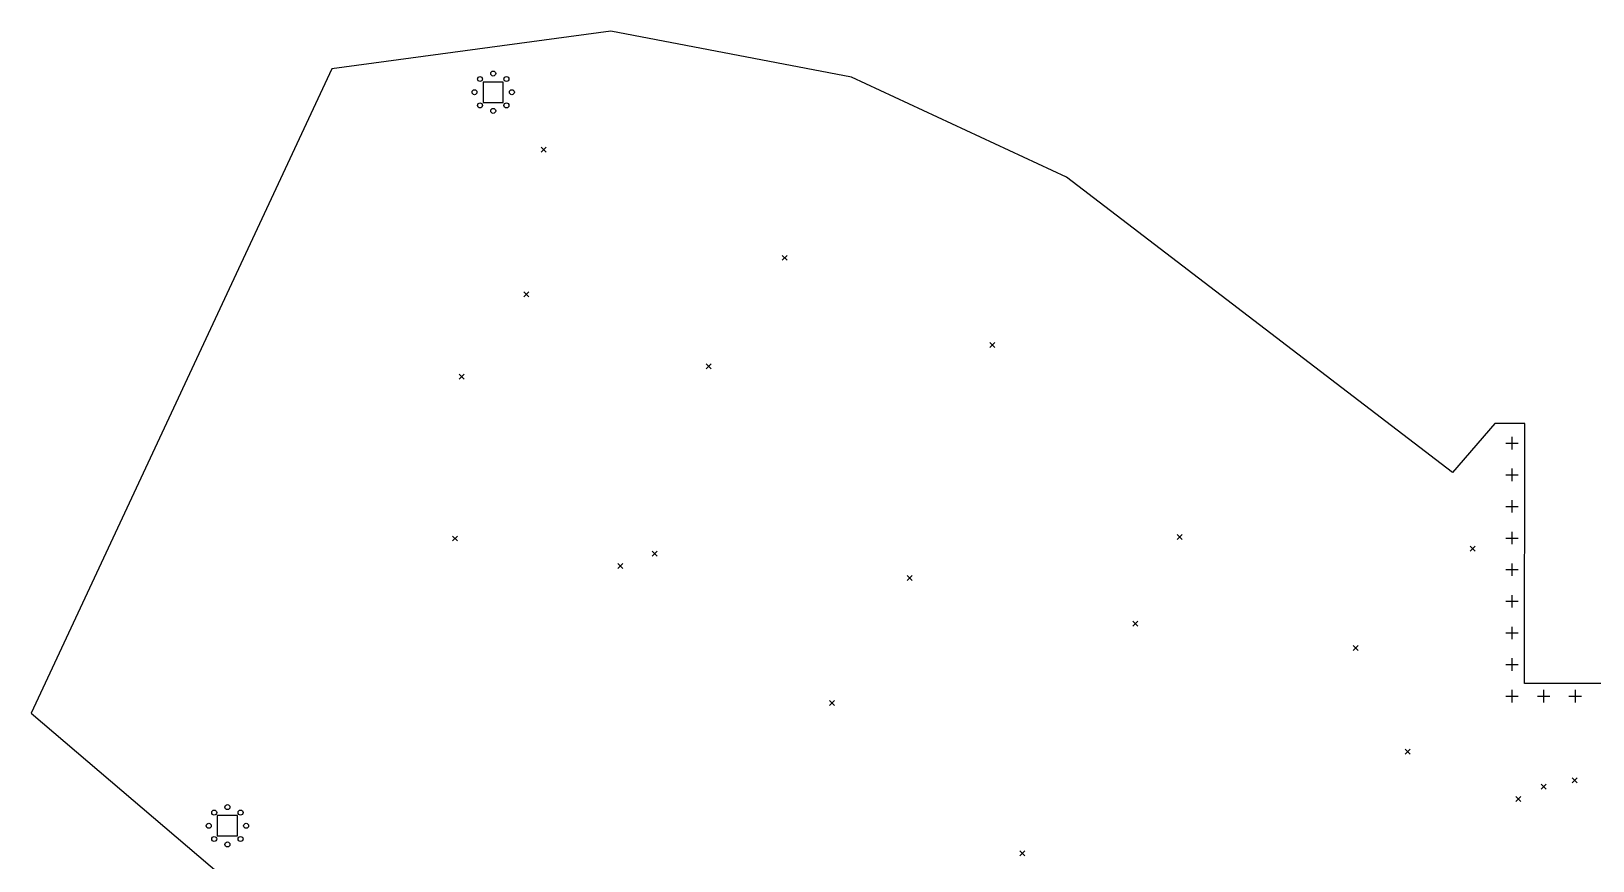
# Model space of a CAD drawing. Extents: x 13 to 269, y -176 to -43.
# Drawn here: x 14.7 to 140.1, y -110 to -43.4 of the extents above; entities that cross this region are included whole.
import ezdxf

# ---------------------------------------------------------------- set-up
doc = ezdxf.new("R2010")
doc.units = 0
doc.layers.add('BLACK', color=7, linetype='CONTINUOUS')

msp = doc.modelspace()

# ---------------------------------------------------------------- linework, layer by layer
at = {"layer": 'BLACK', "linetype": 'CONTINUOUS'}
for p, q in [((61.27, -43.36), (38.87, -46.37)), ((80.57, -47.04), (61.27, -43.36)), ((38.87, -46.37), (14.73, -98.14)), ((52.6292, -47.4468), (51.0028, -47.4468)), ((51.0028, -47.4468), (51.0028, -49.0732)), ((52.6292, -49.0732), (52.6292, -47.4468)), ((97.83, -55.09), (80.57, -47.04)), ((51.0028, -49.0732), (52.6292, -49.0732)), ((55.67, -52.67), (56.07, -53.07)), ((56.07, -52.67), (55.67, -53.07)), ((128.83, -78.8), (97.83, -55.09)), ((75.005, -61.365), (75.405, -61.765)), ((75.405, -61.365), (75.005, -61.765)), ((54.29, -64.3), (54.69, -64.7)), ((54.69, -64.3), (54.29, -64.7)), ((91.69, -68.36), (92.09, -68.76)), ((92.09, -68.36), (91.69, -68.76)), ((68.91, -70.08), (69.31, -70.48)), ((69.31, -70.08), (68.91, -70.48)), ((49.0741, -70.9041), (49.4741, -71.3041)), ((49.4741, -70.9041), (49.0741, -71.3041)), ((132.22, -74.86), (128.83, -78.8)), ((134.65, -74.86), (132.22, -74.86)), ((134.61, -95.76), (134.65, -74.92)), ((134.65, -74.92), (134.65, -74.86)), ((133.104, -76.454), (134.104, -76.454)), ((133.604, -75.954), (133.604, -76.954)), ((133.604, -78.494), (133.604, -79.494)), ((133.104, -78.994), (134.104, -78.994)), ((133.604, -81.034), (133.604, -82.034)), ((133.104, -81.534), (134.104, -81.534)), ((48.55, -83.91), (48.95, -84.31)), ((48.95, -83.91), (48.55, -84.31)), ((106.727, -83.7927), (107.127, -84.1927)), ((107.127, -83.7927), (106.727, -84.1927)), ((133.604, -83.574), (133.604, -84.574)), ((64.59, -85.14), (64.99, -85.54)), ((64.99, -85.14), (64.59, -85.54)), ((130.262, -84.7303), (130.662, -85.1303)), ((130.662, -84.7303), (130.262, -85.1303)), ((133.104, -84.074), (134.104, -84.074)), ((61.83, -86.12), (62.23, -86.52)), ((62.23, -86.12), (61.83, -86.52)), ((133.604, -86.114), (133.604, -87.114)), ((85.0523, -87.0723), (85.4523, -87.4723)), ((85.4523, -87.0723), (85.0523, -87.4723)), ((133.104, -86.614), (134.104, -86.614)), ((133.604, -88.654), (133.604, -89.654)), ((133.104, -89.154), (134.104, -89.154)), ((103.165, -90.745), (103.565, -91.145)), ((103.565, -90.745), (103.165, -91.145)), ((133.604, -91.194), (133.604, -92.194)), ((120.87, -92.7), (121.27, -93.1)), ((121.27, -92.7), (120.87, -93.1)), ((133.104, -91.694), (134.104, -91.694)), ((133.604, -93.734), (133.604, -94.734)), ((133.104, -94.234), (134.104, -94.234)), ((133.604, -96.274), (133.604, -97.274)), ((147.79, -95.75), (134.61, -95.76)), ((136.144, -96.274), (136.144, -97.274)), ((138.684, -96.274), (138.684, -97.274)), ((78.82, -97.13), (79.22, -97.53)), ((79.22, -97.13), (78.82, -97.53)), ((133.104, -96.774), (134.104, -96.774)), ((135.644, -96.774), (136.644, -96.774)), ((138.184, -96.774), (139.184, -96.774)), ((14.73, -98.14), (58.78, -135.69)), ((125.034, -101.036), (125.434, -101.436)), ((125.434, -101.036), (125.034, -101.436)), ((135.94, -103.84), (136.34, -104.239)), ((136.34, -103.84), (135.94, -104.239)), ((138.45, -103.34), (138.85, -103.739)), ((138.85, -103.34), (138.45, -103.739)), ((133.929, -104.84), (134.329, -105.239)), ((134.329, -104.84), (133.929, -105.239)), ((31.2932, -106.375), (29.6668, -106.375)), ((29.6668, -106.375), (29.6668, -108.001)), ((31.2932, -108.001), (31.2932, -106.375)), ((29.6668, -108.001), (31.2932, -108.001)), ((94.1, -109.19), (94.5, -109.59)), ((94.5, -109.19), (94.1, -109.59))]:
    msp.add_line(p, q, dxfattribs=at)
at = {"layer": 'BLACK'}
for centre in [(50.756, -47.2), (51.816, -46.76), (52.876, -47.2), (50.316, -48.26), (53.316, -48.26), (50.756, -49.32), (51.816, -49.76), (52.876, -49.32), (29.42, -106.128), (30.48, -105.688), (31.54, -106.128), (28.98, -107.188), (31.98, -107.188), (29.42, -108.248), (30.48, -108.688), (31.54, -108.248)]:
    msp.add_circle(centre, 0.2, dxfattribs=at)

doc.saveas('drawing.dxf')
